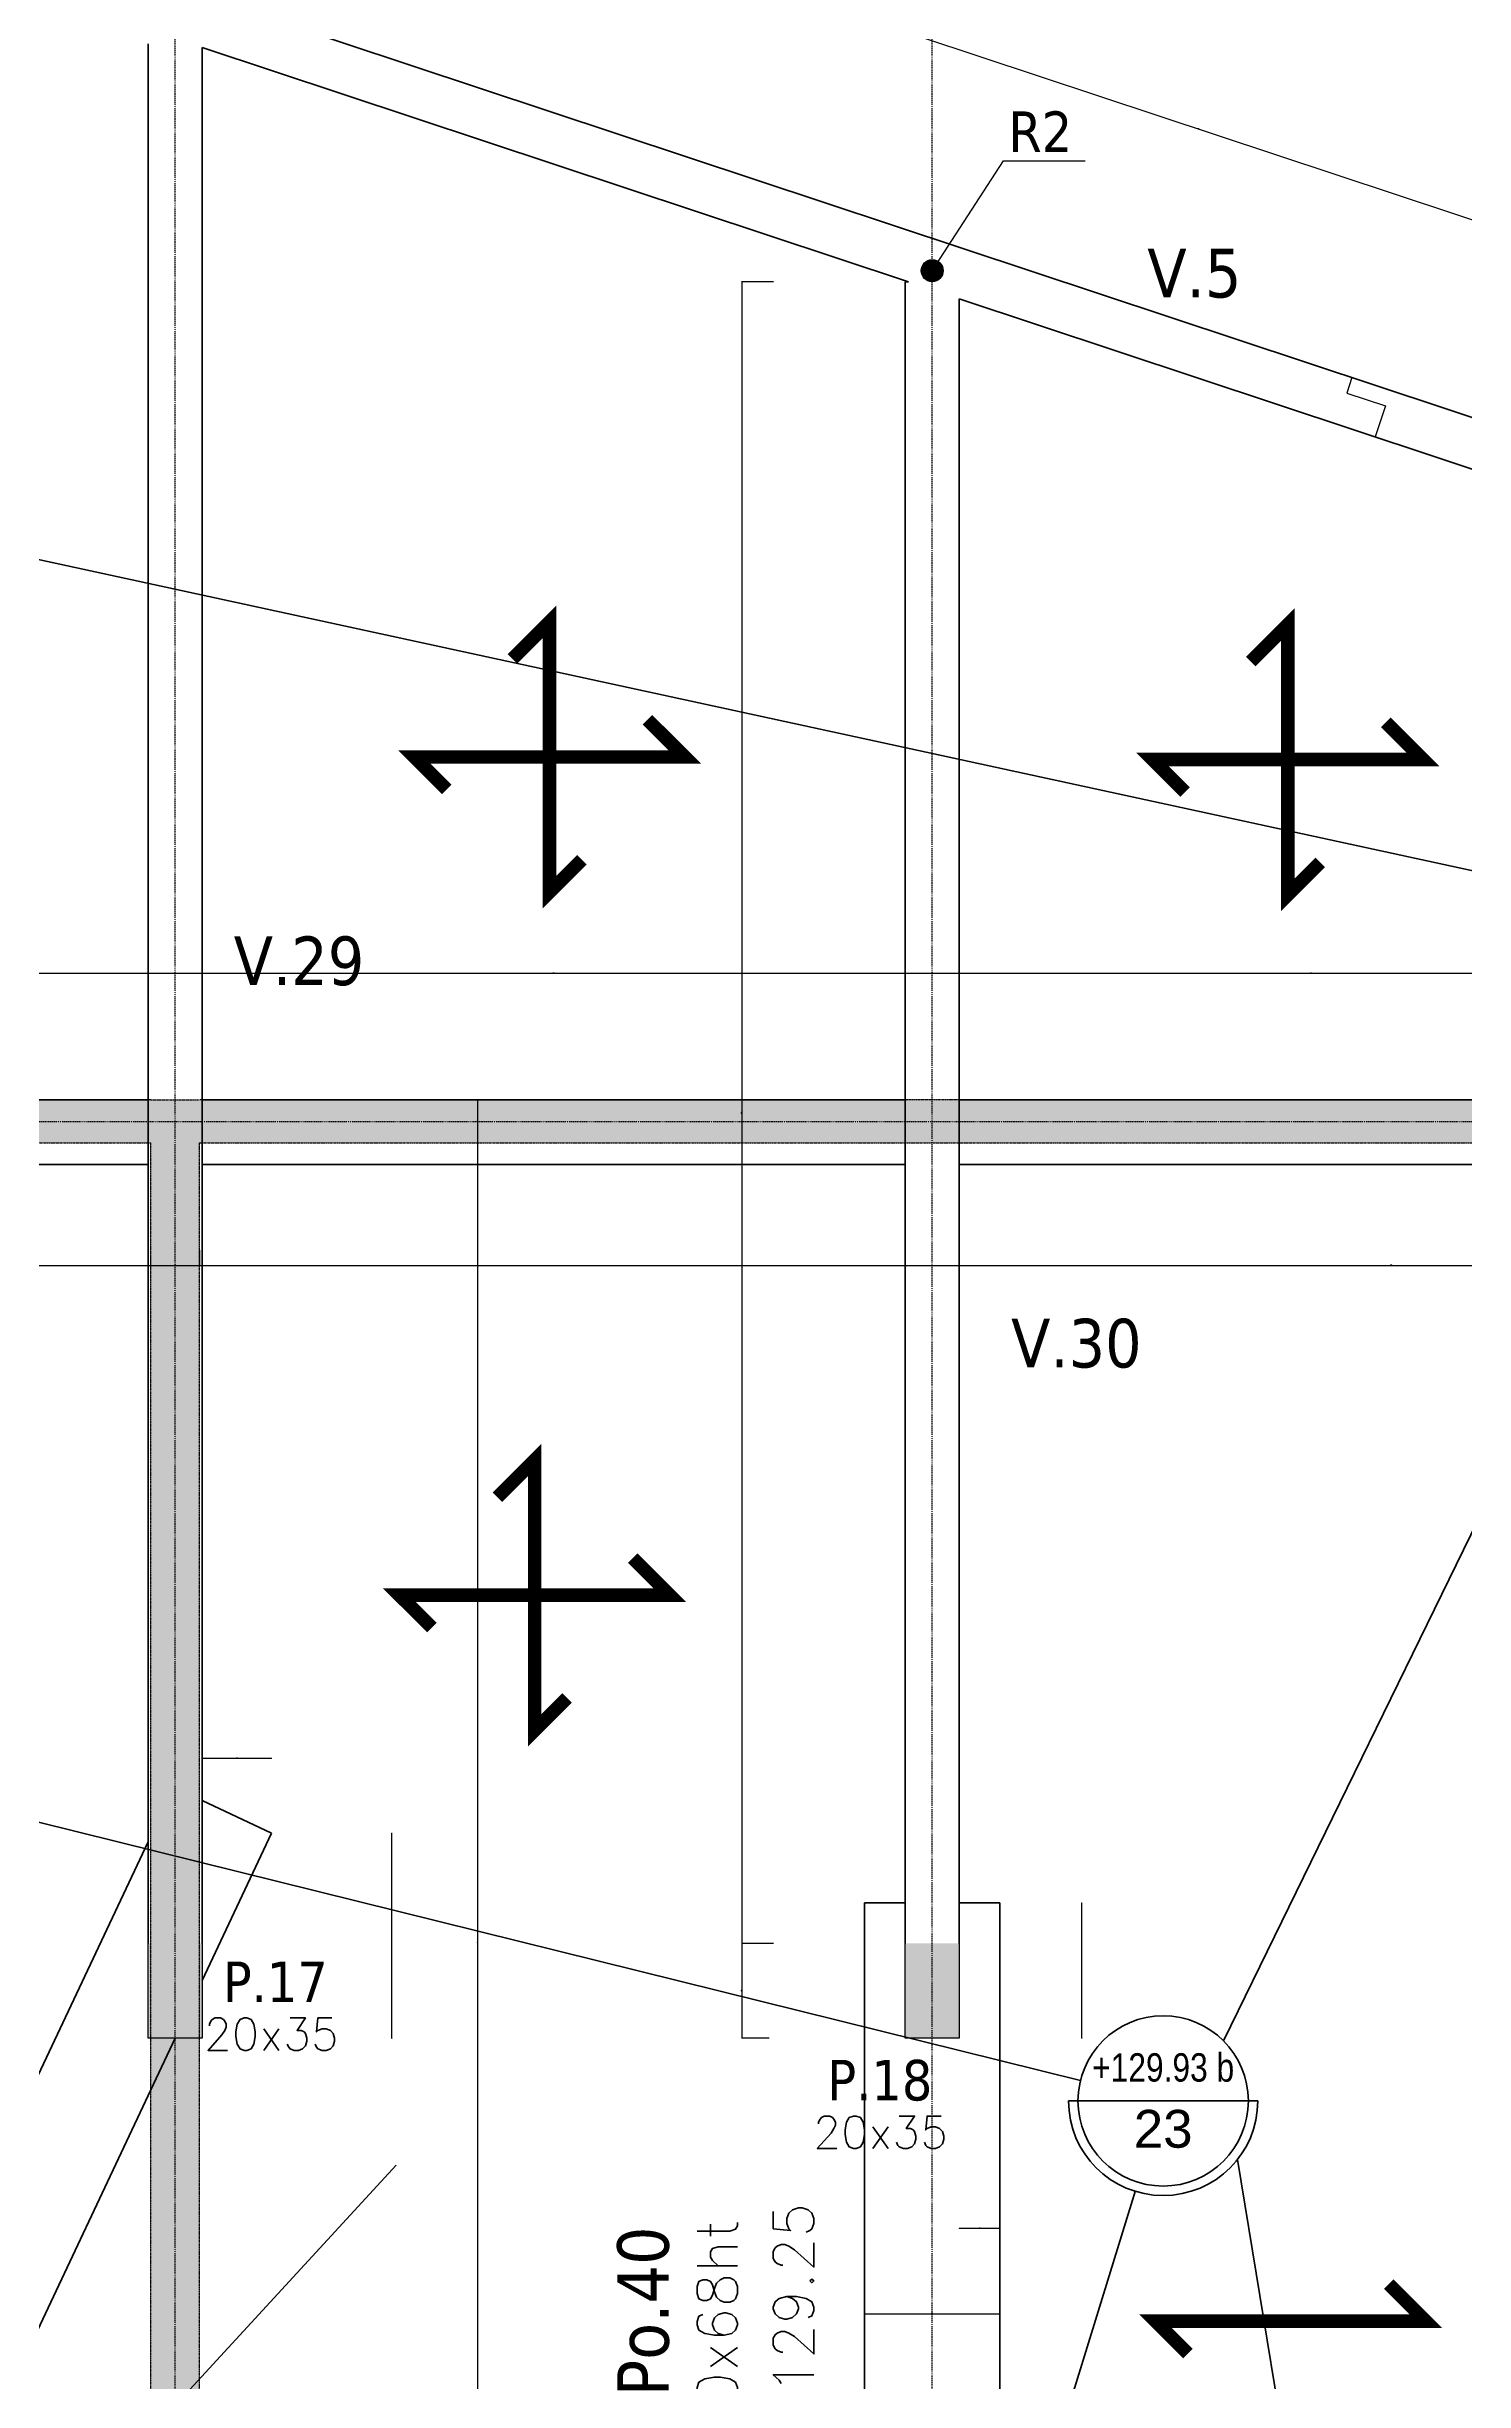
# Model space of a CAD drawing. Extents: x -12912 to 27386, y 1818 to 8189.
# Drawn here: x 5747 to 6271, y 6782 to 7645 of the extents above; entities that cross this region are included whole.
import ezdxf

# ---------------------------------------------------------------- set-up
doc = ezdxf.new("R2010")
doc.units = 0
doc.header["$MEASUREMENT"] = 0
for name, pattern in [('CACHE2', [4.7625, 3.175, -1.5875]), ('GrDotted', [0.4, 0.1, -0.1, 0.1, -0.1]), ('GrFeatureAxis', [0.85, 0.25, -0.2, 0.1, -0.2, 0.1]), ('STRICHPUNKT2_S11', [0.9, 0.7, -0.1, 0, -0.1])]:
    doc.linetypes.add(name, pattern=pattern)
doc.layers.get('0').update_dxf_attribs({"linetype": 'CONTINUOUS'})
doc.layers.get('DEFPOINTS').update_dxf_attribs({"linetype": 'CONTINUOUS'})
for name, color, linetype in [('préfa v', 2, 'CONTINUOUS'), ('STR_AXES_REPERE', 1, 'CONTINUOUS'), ('STR_COTATION', 1, 'CONTINUOUS'), ('STR_dob_liaisons_voiles', 23, 'CONTINUOUS'), ('STR_SURCH', 9, 'CACHE2'), ('STR_TXT', 102, 'CONTINUOUS'), ('STR_TXT_V', 102, 'CONTINUOUS')]:
    doc.layers.add(name, color=color, linetype=linetype)
for name, color, linetype, lineweight in [('STR_AXES', 4, 'STRICHPUNKT2_S11', 25), ('STR_DALLES', 103, 'CONTINUOUS', 35), ('STR_dob_dalles', 130, 'CONTINUOUS', 35), ('STR_POUTRES', 102, 'CONTINUOUS', 35), ('STR_VOILES', 6, 'CONTINUOUS', 70)]:
    doc.layers.add(name, color=color, linetype=linetype, lineweight=lineweight)
doc.styles.add('EPAIS', font='TAHOMA.TTF')
doc.styles.add('FIN', font='romans.shx')
doc.styles.add('GrDimensions', font='simplex.shx')
doc.dimstyles.new('GrDimensions', dxfattribs={"dimtxt": 0.09, "dimasz": 0.05, "dimexe": 0.07, "dimexo": 0, "dimgap": 0.05, "dimtad": 1, "dimzin": 0, "dimdsep": 46, "dimtxsty": 'GrDimensions', "dimblk": 'ARCHTICK', "dimblk1": 'ARCHTICK', "dimblk2": 'ARCHTICK', "dimcen": 0.09, "dimadec": 0, "dimazin": 0, "dimtfac": 1, "dimtdec": 4, "dimtmove": 0, "dimatfit": 3, "dimldrblk": 'OPEN30', "dimfxl": 0, "dimtolj": 1, "dimtzin": 0, "dimarcsym": 0})
doc.dimstyles.new('nOVO', dxfattribs={"dimscale": 1.3, "dimtxt": 0.09, "dimasz": 0.05, "dimexe": 0.07, "dimexo": 0, "dimgap": 0.05, "dimtad": 1, "dimzin": 0, "dimdsep": 46, "dimtxsty": 'GrDimensions', "dimblk": 'ARCHTICK', "dimcen": 0.09, "dimadec": 0, "dimazin": 0, "dimtfac": 1, "dimtmove": 0, "dimatfit": 3, "dimldrblk": 'OPEN30', "dimfxl": 0, "dimtolj": 1, "dimtzin": 0, "dimarcsym": 0})
doc.dimstyles.new('Novo_MALKO', dxfattribs={"dimscale": 1.3, "dimtxt": 0.09, "dimasz": 0.05, "dimexe": 0.07, "dimexo": 0, "dimgap": 0.05, "dimtad": 1, "dimdec": 0, "dimlfac": 100, "dimzin": 0, "dimdsep": 46, "dimtxsty": 'GrDimensions', "dimblk": 'ARCHTICK', "dimcen": 0.09, "dimadec": 0, "dimazin": 0, "dimtfac": 1, "dimtdec": 0, "dimtmove": 0, "dimatfit": 3, "dimldrblk": 'OPEN30', "dimfxl": 0, "dimtolj": 1, "dimtzin": 0, "dimarcsym": 0})
pattern_1 = [(0, (5243.0074, 5883.9378), (1.190625, 2.38125), [0, -2.38125])]

# ---------------------------------------------------------------- blocks, each defined once
blk = doc.blocks.new('_ArchTick')
at = {"color": 0, "linetype": 'ByBlock', "const_width": 0.15}
blk.add_lwpolyline([(-0.5, -0.5), (0.5, 0.5)], dxfattribs=at)
blk = doc.blocks.new('*D319')
at = {"layer": 'DEFPOINTS', "color": 0, "linetype": 'Continuous'}
for p in [(4682.01, 7198.49), (5784.96, 7197.93), (5784.96, 7194.64)]:
    blk.add_point(p, dxfattribs=at)
at = {"layer": 'STR_COTATION', "color": 0, "linetype": 'Continuous', "lineweight": -2}
for p, q in [((4682.01, 7198.49), (4682.01, 7194.55)), ((4682.01, 7194.64), (5784.96, 7194.64)), ((5784.96, 7197.93), (5784.96, 7194.55))]:
    blk.add_line(p, q, dxfattribs=at)
at = {"layer": 'STR_COTATION', "color": 0, "linetype": 'Continuous', "lineweight": -2, "xscale": 0.065, "yscale": 0.065, "zscale": 0.065, "rotation": 180}
blk.add_blockref('_ArchTick', (4682.01, 7194.64), dxfattribs=at)
at = {"layer": 'STR_COTATION', "color": 0, "linetype": 'Continuous', "lineweight": -2, "xscale": 0.065, "yscale": 0.065, "zscale": 0.065}
blk.add_blockref('_ArchTick', (5784.96, 7194.64), dxfattribs=at)
at = {"layer": 'STR_COTATION', "color": 0, "linetype": 'Continuous', "lineweight": -3, "insert": (5178.11, 7194.77), "char_height": 0.117, "attachment_point": 5, "style": 'GrDimensions'}
blk.add_mtext('\\A1;1102.95', dxfattribs=at)
blk = doc.blocks.new('_Open30')
at = {"color": 0, "linetype": 'ByBlock', "lineweight": -2}
for p, q in [((-1, 0), (0, 0)), ((0, 0), (-1, 0)), ((0, 0), (-1, 0))]:
    blk.add_line(p, q, dxfattribs=at)
blk = doc.blocks.new('*D320')
at = {"layer": 'DEFPOINTS', "color": 0, "linetype": 'Continuous'}
for p in [(5784.96, 7197.93), (5803.06, 7198.52), (5803.06, 7194.64)]:
    blk.add_point(p, dxfattribs=at)
at = {"layer": 'STR_COTATION', "color": 0, "linetype": 'Continuous', "lineweight": -2}
for p, q in [((5784.96, 7197.93), (5784.96, 7194.55)), ((5784.96, 7194.64), (5803.06, 7194.64)), ((5803.06, 7198.52), (5803.06, 7194.55))]:
    blk.add_line(p, q, dxfattribs=at)
at = {"layer": 'STR_COTATION', "color": 0, "linetype": 'Continuous', "lineweight": -2, "xscale": 0.065, "yscale": 0.065, "zscale": 0.065, "rotation": 180}
blk.add_blockref('_ArchTick', (5784.96, 7194.64), dxfattribs=at)
at = {"layer": 'STR_COTATION', "color": 0, "linetype": 'Continuous', "lineweight": -2, "xscale": 0.065, "yscale": 0.065, "zscale": 0.065}
blk.add_blockref('_ArchTick', (5803.06, 7194.64), dxfattribs=at)
at = {"layer": 'STR_COTATION', "color": 0, "linetype": 'Continuous', "lineweight": -3, "insert": (5794.01, 7194.77), "char_height": 0.117, "attachment_point": 5, "style": 'GrDimensions'}
blk.add_mtext('\\A1;1810', dxfattribs=at)
blk = doc.blocks.new('*D321')
at = {"layer": 'DEFPOINTS', "color": 0, "linetype": 'Continuous'}
for p in [(5803.06, 7200.22), (6684.36, 7198.72), (6684.36, 7194.64)]:
    blk.add_point(p, dxfattribs=at)
at = {"layer": 'STR_COTATION', "color": 0, "linetype": 'Continuous', "lineweight": -2}
for p, q in [((5803.06, 7200.22), (5803.06, 7194.55)), ((5803.06, 7194.64), (6684.36, 7194.64)), ((6684.36, 7198.72), (6684.36, 7194.55))]:
    blk.add_line(p, q, dxfattribs=at)
at = {"layer": 'STR_COTATION', "color": 0, "linetype": 'Continuous', "lineweight": -2, "xscale": 0.065, "yscale": 0.065, "zscale": 0.065, "rotation": 180}
blk.add_blockref('_ArchTick', (5803.06, 7194.64), dxfattribs=at)
at = {"layer": 'STR_COTATION', "color": 0, "linetype": 'Continuous', "lineweight": -2, "xscale": 0.065, "yscale": 0.065, "zscale": 0.065}
blk.add_blockref('_ArchTick', (6684.36, 7194.64), dxfattribs=at)
at = {"layer": 'STR_COTATION', "color": 0, "linetype": 'Continuous', "lineweight": -3, "insert": (6243.71, 7194.77), "char_height": 0.117, "attachment_point": 5, "style": 'GrDimensions'}
blk.add_mtext('\\A1;881.30', dxfattribs=at)
blk = doc.blocks.new('*D405')
at = {"layer": 'DEFPOINTS', "color": 0, "linetype": 'Continuous'}
for p in [(6015.32, 7558.42), (6003.57, 6943.81), (6015.32, 6943.81)]:
    blk.add_point(p, dxfattribs=at)
at = {"layer": 'STR_COTATION', "color": 0, "linetype": 'Continuous', "lineweight": -2}
for p, q in [((6015.32, 7558.42), (6003.48, 7558.42)), ((6003.57, 7558.42), (6003.57, 6943.81)), ((6015.32, 6943.81), (6003.48, 6943.81))]:
    blk.add_line(p, q, dxfattribs=at)
at = {"layer": 'STR_COTATION', "color": 0, "linetype": 'Continuous', "lineweight": -2, "xscale": 0.065, "yscale": 0.065, "zscale": 0.065}
for p, rotation in [((6003.57, 7558.42), 90), ((6003.57, 6943.81), 270)]:
    blk.add_blockref('_ArchTick', p, dxfattribs=dict(at, rotation=rotation))
at = {"layer": 'STR_COTATION', "color": 0, "linetype": 'Continuous', "lineweight": -3, "insert": (6003.45, 7251.11), "char_height": 0.117, "attachment_point": 5, "rotation": 90, "style": 'GrDimensions'}
blk.add_mtext('\\A1;614.61', dxfattribs=at)
blk = doc.blocks.new('*D406')
at = {"layer": 'DEFPOINTS', "color": 0, "linetype": 'Continuous'}
for p in [(6015.32, 6943.81), (6003.57, 6908.81), (6013.75, 6908.81)]:
    blk.add_point(p, dxfattribs=at)
at = {"layer": 'STR_COTATION', "color": 0, "linetype": 'Continuous', "lineweight": -2}
for p, q in [((6015.32, 6943.81), (6003.48, 6943.81)), ((6003.57, 6943.81), (6003.57, 6908.81)), ((6013.75, 6908.81), (6003.48, 6908.81))]:
    blk.add_line(p, q, dxfattribs=at)
at = {"layer": 'STR_COTATION', "color": 0, "linetype": 'Continuous', "lineweight": -2, "xscale": 0.065, "yscale": 0.065, "zscale": 0.065}
for p, rotation in [((6003.57, 6943.81), 90), ((6003.57, 6908.81), 270)]:
    blk.add_blockref('_ArchTick', p, dxfattribs=dict(at, rotation=rotation))
at = {"layer": 'STR_COTATION', "color": 0, "linetype": 'Continuous', "lineweight": -3, "insert": (6003.45, 6926.31), "char_height": 0.117, "attachment_point": 5, "rotation": 90, "style": 'GrDimensions'}
blk.add_mtext('\\A1;3500', dxfattribs=at)
blk = doc.blocks.new('*D486')
at = {"layer": 'DEFPOINTS', "color": 0, "linetype": 'Continuous'}
for p in [(5823.86, 7727.34), (6519.71, 7499.71), (6515.5, 7487.05)]:
    blk.add_point(p, dxfattribs=at)
at = {"layer": 'STR_COTATION', "color": 0, "linetype": 'Continuous', "lineweight": -2}
for p, q in [((5823.86, 7727.34), (5824.91, 7730.51)), ((5824.88, 7730.42), (6519.71, 7499.71)), ((6515.5, 7487.05), (6519.73, 7499.8))]:
    blk.add_line(p, q, dxfattribs=at)
at = {"layer": 'STR_COTATION', "color": 0, "linetype": 'Continuous', "lineweight": -2, "xscale": 0.065, "yscale": 0.065, "zscale": 0.065}
for p, rotation in [((5824.88, 7730.42), 161.6318240769557), ((6519.71, 7499.71), 341.6318240769557)]:
    blk.add_blockref('_ArchTick', p, dxfattribs=dict(at, rotation=rotation))
at = {"layer": 'STR_COTATION', "color": 0, "linetype": 'Continuous', "lineweight": -3, "insert": (6172.33, 7615.19), "char_height": 0.117, "attachment_point": 5, "rotation": 341.63182, "style": 'GrDimensions'}
blk.add_mtext('\\A1;732.12', dxfattribs=at)
blk = doc.blocks.new('*D796')
at = {"layer": 'DEFPOINTS', "color": 0, "ltscale": 4.5}
for p in [(5794.01, 6908.81), (5497.05, 6596.08), (5651.63, 6546.84), (5621.92, 6543.52), (5671.82, 6522.52)]:
    blk.add_point(p, dxfattribs=at)
at = {"layer": 'STR_COTATION', "color": 0, "lineweight": -2, "ltscale": 4.5}
blk.add_arc((5621.92, 6543.52), 29.89, 337.17396, 64.77553, dxfattribs=at)
at = {"layer": 'STR_COTATION', "color": 0, "lineweight": -2, "ltscale": 4.5, "xscale": 0.065, "yscale": 0.065, "zscale": 0.065}
for p, rotation in [((5634.66, 6570.56), 154.7755295343183), ((5649.47, 6531.92), 247.1739560748505)]:
    blk.add_blockref('_ArchTick', p, dxfattribs=dict(at, rotation=rotation))
at = {"layer": 'STR_COTATION', "color": 0, "ltscale": 4.5, "insert": (5649.95, 6554.26), "char_height": 0.117, "attachment_point": 5, "rotation": 290.97474, "style": 'GrDimensions'}
blk.add_mtext('\\A1;88°', dxfattribs=at)
blk = doc.blocks.new('*D798')
at = {"layer": 'DEFPOINTS', "color": 0, "ltscale": 4.5}
for p in [(5829.71, 6984.59), (5874.18, 6984.59), (5804.01, 6908.81)]:
    blk.add_point(p, dxfattribs=at)
at = {"layer": 'STR_COTATION', "color": 0, "lineweight": -2, "ltscale": 4.5}
for p, q in [((5874.09, 6984.59), (5874.27, 6984.59)), ((5874.18, 6908.81), (5874.18, 6984.59)), ((5874.09, 6908.81), (5874.27, 6908.81))]:
    blk.add_line(p, q, dxfattribs=at)
at = {"layer": 'STR_COTATION', "color": 0, "lineweight": -2, "ltscale": 4.5, "xscale": 0.065, "yscale": 0.065, "zscale": 0.065}
for p, rotation in [((5874.18, 6984.59), 90), ((5874.18, 6908.81), 270)]:
    blk.add_blockref('_ArchTick', p, dxfattribs=dict(at, rotation=rotation))
at = {"layer": 'STR_COTATION', "color": 0, "ltscale": 4.5, "insert": (5874.06, 6946.7), "char_height": 0.117, "attachment_point": 5, "rotation": 90, "style": 'GrDimensions'}
blk.add_mtext('\\A1;7578', dxfattribs=at)
blk = doc.blocks.new('*D799')
at = {"layer": 'DEFPOINTS', "color": 0, "ltscale": 4.5}
for p in [(5829.71, 7012.33), (5829.71, 6984.59), (5804.01, 6908.81)]:
    blk.add_point(p, dxfattribs=at)
at = {"layer": 'STR_COTATION', "color": 0, "lineweight": -2, "ltscale": 4.5}
for p, q in [((5804.01, 7012.24), (5804.01, 7012.42)), ((5804.01, 7012.33), (5829.71, 7012.33)), ((5829.71, 7012.24), (5829.71, 7012.42))]:
    blk.add_line(p, q, dxfattribs=at)
at = {"layer": 'STR_COTATION', "color": 0, "lineweight": -2, "ltscale": 4.5, "xscale": 0.065, "yscale": 0.065, "zscale": 0.065, "rotation": 180}
blk.add_blockref('_ArchTick', (5804.01, 7012.33), dxfattribs=at)
at = {"layer": 'STR_COTATION', "color": 0, "lineweight": -2, "ltscale": 4.5, "xscale": 0.065, "yscale": 0.065, "zscale": 0.065}
blk.add_blockref('_ArchTick', (5829.71, 7012.33), dxfattribs=at)
at = {"layer": 'STR_COTATION', "color": 0, "ltscale": 4.5, "insert": (5816.86, 7012.45), "char_height": 0.117, "attachment_point": 5, "style": 'GrDimensions'}
blk.add_mtext('\\A1;2570', dxfattribs=at)
blk = doc.blocks.new('*D800')
at = {"layer": 'DEFPOINTS', "color": 0, "ltscale": 4.5}
for p in [(6099.01, 6958.81), (6129.4, 6958.81), (6084.01, 6908.81)]:
    blk.add_point(p, dxfattribs=at)
at = {"layer": 'STR_COTATION', "color": 0, "lineweight": -2, "ltscale": 4.5}
for p, q in [((6129.31, 6958.81), (6129.49, 6958.81)), ((6129.4, 6908.81), (6129.4, 6958.81)), ((6129.31, 6908.81), (6129.49, 6908.81))]:
    blk.add_line(p, q, dxfattribs=at)
at = {"layer": 'STR_COTATION', "color": 0, "lineweight": -2, "ltscale": 4.5, "xscale": 0.065, "yscale": 0.065, "zscale": 0.065}
for p, rotation in [((6129.4, 6958.81), 90), ((6129.4, 6908.81), 270)]:
    blk.add_blockref('_ArchTick', p, dxfattribs=dict(at, rotation=rotation))
at = {"layer": 'STR_COTATION', "color": 0, "ltscale": 4.5, "insert": (6129.28, 6933.81), "char_height": 0.117, "attachment_point": 5, "rotation": 90, "style": 'GrDimensions'}
blk.add_mtext('\\A1;5000', dxfattribs=at)
blk = doc.blocks.new('*D801')
at = {"layer": 'DEFPOINTS', "color": 0, "ltscale": 4.5}
for p in [(6084.01, 6908.81), (6099.01, 6865.33), (6099.01, 6838.43)]:
    blk.add_point(p, dxfattribs=at)
at = {"layer": 'STR_COTATION', "color": 0, "lineweight": -2, "ltscale": 4.5}
for p, q in [((6084.01, 6838.52), (6084.01, 6838.34)), ((6084.01, 6838.43), (6099.01, 6838.43)), ((6099.01, 6838.52), (6099.01, 6838.34))]:
    blk.add_line(p, q, dxfattribs=at)
at = {"layer": 'STR_COTATION', "color": 0, "lineweight": -2, "ltscale": 4.5, "xscale": 0.065, "yscale": 0.065, "zscale": 0.065, "rotation": 180}
blk.add_blockref('_ArchTick', (6084.01, 6838.43), dxfattribs=at)
at = {"layer": 'STR_COTATION', "color": 0, "lineweight": -2, "ltscale": 4.5, "xscale": 0.065, "yscale": 0.065, "zscale": 0.065}
blk.add_blockref('_ArchTick', (6099.01, 6838.43), dxfattribs=at)
at = {"layer": 'STR_COTATION', "color": 0, "ltscale": 4.5, "insert": (6091.51, 6838.55), "char_height": 0.117, "attachment_point": 5, "style": 'GrDimensions'}
blk.add_mtext('\\A1;1500', dxfattribs=at)
blk = doc.blocks.new('*D802')
at = {"layer": 'DEFPOINTS', "color": 0, "ltscale": 4.5}
for p in [(6049.01, 6819.81), (6099.01, 6819.81), (6049.01, 6806.7)]:
    blk.add_point(p, dxfattribs=at)
at = {"layer": 'STR_COTATION', "color": 0, "lineweight": -2, "ltscale": 4.5}
for p, q in [((6049.01, 6806.79), (6049.01, 6806.61)), ((6099.01, 6806.7), (6049.01, 6806.7)), ((6099.01, 6806.79), (6099.01, 6806.61))]:
    blk.add_line(p, q, dxfattribs=at)
at = {"layer": 'STR_COTATION', "color": 0, "lineweight": -2, "ltscale": 4.5, "xscale": 0.065, "yscale": 0.065, "zscale": 0.065, "rotation": 180}
blk.add_blockref('_ArchTick', (6049.01, 6806.7), dxfattribs=at)
at = {"layer": 'STR_COTATION', "color": 0, "lineweight": -2, "ltscale": 4.5, "xscale": 0.065, "yscale": 0.065, "zscale": 0.065}
blk.add_blockref('_ArchTick', (6099.01, 6806.7), dxfattribs=at)
at = {"layer": 'STR_COTATION', "color": 0, "ltscale": 4.5, "insert": (6074.01, 6806.82), "char_height": 0.117, "attachment_point": 5, "style": 'GrDimensions'}
blk.add_mtext('\\A1;5000', dxfattribs=at)
blk = doc.blocks.new('*D852')
at = {"layer": 'DEFPOINTS', "color": 0, "ltscale": 4.5}
for p in [(5803.02, 7664.56), (6719.87, 7247.91), (7750.23, 7247.91)]:
    blk.add_point(p, dxfattribs=at)
at = {"layer": 'STR_COTATION', "color": 0, "lineweight": -2, "ltscale": 4.5}
for p, q in [((7750.14, 7664.56), (7750.32, 7664.56)), ((7750.23, 7664.56), (7750.23, 7247.91)), ((7750.14, 7247.91), (7750.32, 7247.91))]:
    blk.add_line(p, q, dxfattribs=at)
at = {"layer": 'STR_COTATION', "color": 0, "lineweight": -2, "ltscale": 4.5, "xscale": 0.065, "yscale": 0.065, "zscale": 0.065}
for p, rotation in [((7750.23, 7664.56), 90), ((7750.23, 7247.91), 270)]:
    blk.add_blockref('_ArchTick', p, dxfattribs=dict(at, rotation=rotation))
at = {"layer": 'STR_COTATION', "color": 0, "ltscale": 4.5, "insert": (7750.11, 7456.24), "char_height": 0.117, "attachment_point": 5, "rotation": 90, "style": 'GrDimensions'}
blk.add_mtext('\\A1;416.65', dxfattribs=at)
blk = doc.blocks.new('*D853')
at = {"layer": 'DEFPOINTS', "color": 0, "ltscale": 4.5}
for p in [(5758.15, 7664.56), (6452.97, 7433.85), (7705.36, 7433.85)]:
    blk.add_point(p, dxfattribs=at)
at = {"layer": 'STR_COTATION', "color": 0, "lineweight": -2, "ltscale": 4.5}
for p, q in [((7705.27, 7664.56), (7705.45, 7664.56)), ((7705.36, 7664.56), (7705.36, 7433.85)), ((7705.27, 7433.85), (7705.45, 7433.85))]:
    blk.add_line(p, q, dxfattribs=at)
at = {"layer": 'STR_COTATION', "color": 0, "lineweight": -2, "ltscale": 4.5, "xscale": 0.065, "yscale": 0.065, "zscale": 0.065}
for p, rotation in [((7705.36, 7664.56), 90), ((7705.36, 7433.85), 270)]:
    blk.add_blockref('_ArchTick', p, dxfattribs=dict(at, rotation=rotation))
at = {"layer": 'STR_COTATION', "color": 0, "ltscale": 4.5, "insert": (7705.24, 7549.21), "char_height": 0.117, "attachment_point": 5, "rotation": 90, "style": 'GrDimensions'}
blk.add_mtext('\\A1;230.71', dxfattribs=at)
blk = doc.blocks.new('*D855')
at = {"layer": 'DEFPOINTS', "color": 0, "ltscale": 4.5}
for p in [(5803.02, 7664.56), (7797.32, 7664.56), (7422.53, 5883.81)]:
    blk.add_point(p, dxfattribs=at)
at = {"layer": 'STR_COTATION', "color": 0, "lineweight": -2, "ltscale": 4.5}
for p, q in [((7797.22, 7664.56), (7797.41, 7664.56)), ((7797.32, 5883.81), (7797.32, 7664.56)), ((7797.22, 5883.81), (7797.41, 5883.81))]:
    blk.add_line(p, q, dxfattribs=at)
at = {"layer": 'STR_COTATION', "color": 0, "lineweight": -2, "ltscale": 4.5, "xscale": 0.065, "yscale": 0.065, "zscale": 0.065}
for p, rotation in [((7797.32, 7664.56), 90), ((7797.32, 5883.81), 270)]:
    blk.add_blockref('_ArchTick', p, dxfattribs=dict(at, rotation=rotation))
at = {"layer": 'STR_COTATION', "color": 0, "ltscale": 4.5, "insert": (7797.19, 6774.18), "char_height": 0.117, "attachment_point": 5, "rotation": 90, "style": 'GrDimensions'}
blk.add_mtext('\\A1;1780.75', dxfattribs=at)
blk = doc.blocks.new('*D919')
at = {"layer": 'DEFPOINTS', "color": 0, "ltscale": 4.5}
for p in [(5519.01, 7302.68), (5784.01, 7302.68), (5784.01, 7302.68)]:
    blk.add_point(p, dxfattribs=at)
at = {"layer": 'STR_COTATION', "color": 0, "lineweight": -2, "ltscale": 4.5}
for p, q in [((5519.01, 7302.68), (5519.01, 7302.77)), ((5519.01, 7302.68), (5784.01, 7302.68)), ((5784.01, 7302.68), (5784.01, 7302.59))]:
    blk.add_line(p, q, dxfattribs=at)
at = {"layer": 'STR_COTATION', "color": 0, "lineweight": -2, "ltscale": 4.5, "xscale": 0.065, "yscale": 0.065, "zscale": 0.065, "rotation": 180}
blk.add_blockref('_ArchTick', (5519.01, 7302.68), dxfattribs=at)
at = {"layer": 'STR_COTATION', "color": 0, "lineweight": -2, "ltscale": 4.5, "xscale": 0.065, "yscale": 0.065, "zscale": 0.065}
blk.add_blockref('_ArchTick', (5784.01, 7302.68), dxfattribs=at)
at = {"layer": 'STR_COTATION', "color": 0, "ltscale": 4.5, "insert": (5651.51, 7302.81), "char_height": 0.117, "attachment_point": 5, "style": 'GrDimensions'}
blk.add_mtext('\\A1;265.00', dxfattribs=at)
blk = doc.blocks.new('*D920')
at = {"layer": 'DEFPOINTS', "color": 0, "ltscale": 4.5}
for p in [(5784.01, 7302.68), (5804.01, 7302.68), (5804.01, 7302.68)]:
    blk.add_point(p, dxfattribs=at)
at = {"layer": 'STR_COTATION', "color": 0, "lineweight": -2, "ltscale": 4.5}
for p, q in [((5784.01, 7302.68), (5784.01, 7302.59)), ((5784.01, 7302.68), (5804.01, 7302.68)), ((5804.01, 7302.68), (5804.01, 7302.59))]:
    blk.add_line(p, q, dxfattribs=at)
at = {"layer": 'STR_COTATION', "color": 0, "lineweight": -2, "ltscale": 4.5, "xscale": 0.065, "yscale": 0.065, "zscale": 0.065, "rotation": 180}
blk.add_blockref('_ArchTick', (5784.01, 7302.68), dxfattribs=at)
at = {"layer": 'STR_COTATION', "color": 0, "lineweight": -2, "ltscale": 4.5, "xscale": 0.065, "yscale": 0.065, "zscale": 0.065}
blk.add_blockref('_ArchTick', (5804.01, 7302.68), dxfattribs=at)
at = {"layer": 'STR_COTATION', "color": 0, "ltscale": 4.5, "insert": (5794.01, 7302.81), "char_height": 0.117, "attachment_point": 5, "style": 'GrDimensions'}
blk.add_mtext('\\A1;2000', dxfattribs=at)
blk = doc.blocks.new('*D921')
at = {"layer": 'DEFPOINTS', "color": 0, "ltscale": 4.5}
for p in [(5804.01, 7302.68), (6064.01, 7302.68), (6064.01, 7302.68)]:
    blk.add_point(p, dxfattribs=at)
at = {"layer": 'STR_COTATION', "color": 0, "lineweight": -2, "ltscale": 4.5}
for p, q in [((5804.01, 7302.68), (5804.01, 7302.59)), ((5804.01, 7302.68), (6064.01, 7302.68)), ((6064.01, 7302.68), (6064.01, 7302.77))]:
    blk.add_line(p, q, dxfattribs=at)
at = {"layer": 'STR_COTATION', "color": 0, "lineweight": -2, "ltscale": 4.5, "xscale": 0.065, "yscale": 0.065, "zscale": 0.065, "rotation": 180}
blk.add_blockref('_ArchTick', (5804.01, 7302.68), dxfattribs=at)
at = {"layer": 'STR_COTATION', "color": 0, "lineweight": -2, "ltscale": 4.5, "xscale": 0.065, "yscale": 0.065, "zscale": 0.065}
blk.add_blockref('_ArchTick', (6064.01, 7302.68), dxfattribs=at)
at = {"layer": 'STR_COTATION', "color": 0, "ltscale": 4.5, "insert": (5934.01, 7302.81), "char_height": 0.117, "attachment_point": 5, "style": 'GrDimensions'}
blk.add_mtext('\\A1;260.00', dxfattribs=at)
blk = doc.blocks.new('*D922')
at = {"layer": 'DEFPOINTS', "color": 0, "ltscale": 4.5}
for p in [(6064.01, 7302.68), (6084.01, 7302.68), (6084.01, 7302.68)]:
    blk.add_point(p, dxfattribs=at)
at = {"layer": 'STR_COTATION', "color": 0, "lineweight": -2, "ltscale": 4.5}
for p, q in [((6064.01, 7302.68), (6064.01, 7302.77)), ((6064.01, 7302.68), (6084.01, 7302.68)), ((6084.01, 7302.68), (6084.01, 7302.77))]:
    blk.add_line(p, q, dxfattribs=at)
at = {"layer": 'STR_COTATION', "color": 0, "lineweight": -2, "ltscale": 4.5, "xscale": 0.065, "yscale": 0.065, "zscale": 0.065, "rotation": 180}
blk.add_blockref('_ArchTick', (6064.01, 7302.68), dxfattribs=at)
at = {"layer": 'STR_COTATION', "color": 0, "lineweight": -2, "ltscale": 4.5, "xscale": 0.065, "yscale": 0.065, "zscale": 0.065}
blk.add_blockref('_ArchTick', (6084.01, 7302.68), dxfattribs=at)
at = {"layer": 'STR_COTATION', "color": 0, "ltscale": 4.5, "insert": (6074.01, 7302.81), "char_height": 0.117, "attachment_point": 5, "style": 'GrDimensions'}
blk.add_mtext('\\A1;2000', dxfattribs=at)
blk = doc.blocks.new('*D923')
at = {"layer": 'DEFPOINTS', "color": 0, "ltscale": 4.5}
for p in [(6084.01, 7302.68), (6344.01, 7302.68), (6344.01, 7302.68)]:
    blk.add_point(p, dxfattribs=at)
at = {"layer": 'STR_COTATION', "color": 0, "lineweight": -2, "ltscale": 4.5}
for p, q in [((6084.01, 7302.68), (6084.01, 7302.77)), ((6084.01, 7302.68), (6344.01, 7302.68)), ((6344.01, 7302.68), (6344.01, 7302.77))]:
    blk.add_line(p, q, dxfattribs=at)
at = {"layer": 'STR_COTATION', "color": 0, "lineweight": -2, "ltscale": 4.5, "xscale": 0.065, "yscale": 0.065, "zscale": 0.065, "rotation": 180}
blk.add_blockref('_ArchTick', (6084.01, 7302.68), dxfattribs=at)
at = {"layer": 'STR_COTATION', "color": 0, "lineweight": -2, "ltscale": 4.5, "xscale": 0.065, "yscale": 0.065, "zscale": 0.065}
blk.add_blockref('_ArchTick', (6344.01, 7302.68), dxfattribs=at)
at = {"layer": 'STR_COTATION', "color": 0, "ltscale": 4.5, "insert": (6214.01, 7302.81), "char_height": 0.117, "attachment_point": 5, "style": 'GrDimensions'}
blk.add_mtext('\\A1;260.00', dxfattribs=at)
blk = doc.blocks.new('*D942')
at = {"layer": 'DEFPOINTS', "color": 0, "ltscale": 4.5}
for p in [(5900.01, 7255.91), (5900.01, 7239.91), (5905.85, 7239.91)]:
    blk.add_point(p, dxfattribs=at)
at = {"layer": 'STR_COTATION', "color": 0, "lineweight": -2, "ltscale": 4.5}
for p, q in [((5905.76, 7255.91), (5905.94, 7255.91)), ((5905.85, 7255.91), (5905.85, 7239.91)), ((5905.76, 7239.91), (5905.94, 7239.91))]:
    blk.add_line(p, q, dxfattribs=at)
at = {"layer": 'STR_COTATION', "color": 0, "lineweight": -2, "ltscale": 4.5, "xscale": 0.065, "yscale": 0.065, "zscale": 0.065}
for p, rotation in [((5905.85, 7255.91), 90), ((5905.85, 7239.91), 270)]:
    blk.add_blockref('_ArchTick', p, dxfattribs=dict(at, rotation=rotation))
at = {"layer": 'STR_COTATION', "color": 0, "ltscale": 4.5, "insert": (5905.72, 7247.91), "char_height": 0.117, "attachment_point": 5, "rotation": 90, "style": 'GrDimensions'}
blk.add_mtext('\\A1;1600', dxfattribs=at)
blk = doc.blocks.new('*D943')
at = {"layer": 'DEFPOINTS', "color": 0, "ltscale": 4.5}
for p in [(5900.01, 7239.91), (5803.06, 6648.64), (5905.85, 6648.64)]:
    blk.add_point(p, dxfattribs=at)
at = {"layer": 'STR_COTATION', "color": 0, "lineweight": -2, "ltscale": 4.5}
for p, q in [((5905.76, 7239.91), (5905.94, 7239.91)), ((5905.85, 7239.91), (5905.85, 6648.64)), ((5905.76, 6648.64), (5905.94, 6648.64))]:
    blk.add_line(p, q, dxfattribs=at)
at = {"layer": 'STR_COTATION', "color": 0, "lineweight": -2, "ltscale": 4.5, "xscale": 0.065, "yscale": 0.065, "zscale": 0.065}
for p, rotation in [((5905.85, 7239.91), 90), ((5905.85, 6648.64), 270)]:
    blk.add_blockref('_ArchTick', p, dxfattribs=dict(at, rotation=rotation))
at = {"layer": 'STR_COTATION', "color": 0, "ltscale": 4.5, "insert": (5905.72, 6944.28), "char_height": 0.117, "attachment_point": 5, "rotation": 90, "style": 'GrDimensions'}
blk.add_mtext('\\A1;591.28', dxfattribs=at)

msp = doc.modelspace()

# ---------------------------------------------------------------- hatches: boundary and pattern name
at = {"layer": 'STR_AXES_REPERE', "linetype": 'Continuous'}
for points in [[(5784.009, 6908.81), (5784.009, 6943.81), (5804.009, 6943.81), (5804.009, 6908.81)], [(6064.009, 6908.81), (6064.009, 6943.81), (6084.009, 6943.81), (6084.009, 6908.81)]]:
    msp.add_hatch(color=256, dxfattribs=at).paths.add_polyline_path(points)
at = {"layer": 'STR_dob_liaisons_voiles', "ltscale": 4.5}
h = msp.add_hatch(color=256, dxfattribs=at)
h.paths.add_polyline_path([(6075.495, 7566.38, 0.0938149), (6074.007, 7566.661), (6074.007, 7562.592)])
h.paths.add_polyline_path([(6074.007, 7562.592), (6074.007, 7558.522, 0.4142136), (6078.077, 7562.592, 0.3084139), (6075.495, 7566.38)])
h.paths.add_polyline_path([(6074.007, 7566.661, 0.4142136), (6069.938, 7562.592, 0.4142136), (6074.007, 7558.522)])
at = {"layer": 'STR_SURCH', "linetype": 'Continuous'}
h = msp.add_hatch(dxfattribs=at)
h.set_pattern_fill('DOTS', color=256, scale=1.5, style=0)
h.set_pattern_definition(pattern_1)
h.paths.add_polyline_path([(5243.007, 7239.914), (5784.959, 7239.914), (5803.056, 7255.914), (5243.007, 7255.914)])
h = msp.add_hatch(dxfattribs=at)
h.set_pattern_fill('DOTS', color=256, scale=1.5, style=0)
h.set_pattern_definition(pattern_1)
h.paths.add_polyline_path([(5803.056, 7255.914), (5784.959, 7239.914), (5784.959, 6630.588), (5803.056, 6630.588)])
h = msp.add_hatch(dxfattribs=at)
h.set_pattern_fill('DOTS', color=256, scale=1.5, style=0)
h.set_pattern_definition(pattern_1)
h.paths.add_polyline_path([(6334.913, 7255.914), (5785.007, 7255.914), (5785.007, 7239.914), (6334.913, 7239.914)])

# ---------------------------------------------------------------- linework, layer by layer
at = {"color": 1, "linetype": 'ByBlock', "const_width": 5}
for points in [[(5932.486, 7382.718), (5932.486, 7432.718), (5918.733, 7418.964)], [(6205.53, 7381.751), (6205.53, 7431.751), (6191.777, 7417.998)], [(5932.486, 7382.718), (5982.486, 7382.718), (5968.733, 7396.471)], [(6205.53, 7381.751), (6255.53, 7381.751), (6241.777, 7395.505)], [(5894.477, 7370.727), (5882.486, 7382.718), (5932.486, 7382.718)], [(5944.477, 7344.709), (5932.486, 7332.718), (5932.486, 7382.718)], [(6167.521, 7369.76), (6155.53, 7381.751), (6205.53, 7381.751)], [(6217.521, 7343.742), (6205.53, 7331.751), (6205.53, 7381.751)], [(5926.984, 7072.614), (5926.984, 7122.614), (5913.231, 7108.861)], [(5926.984, 7072.614), (5976.984, 7072.614), (5963.231, 7086.368)], [(5888.975, 7060.624), (5876.984, 7072.614), (5926.984, 7072.614)], [(5938.975, 7034.605), (5926.984, 7022.614), (5926.984, 7072.614)], [(6206.598, 6804.055), (6256.598, 6804.055), (6242.845, 6817.809)], [(6168.589, 6792.064), (6156.598, 6804.055), (6206.598, 6804.055)]]:
    msp.add_lwpolyline(points, dxfattribs=at)
at = {"layer": 'préfa v'}
msp.add_lwpolyline([(6474.102, 7422.665), (6477.914, 7434.146), (6492.15, 7429.419), (6494.04, 7435.114), (6229.255, 7523.033), (6227.364, 7517.338), (6241.6, 7512.612), (6237.788, 7501.131)], close=True, dxfattribs=at)
at = {"layer": 'STR_AXES', "linetype": 'GrFeatureAxis'}
for p, q in [((5794.007, 5622.963), (5794.007, 8022.963)), ((6074.007, 5622.963), (6074.007, 8022.963)), ((-1309.741, 7247.914), (7906.576, 7247.914))]:
    msp.add_line(p, q, dxfattribs=at)
at = {"layer": 'STR_AXES_REPERE', "linetype": 'Continuous'}
for p, q in [((5784.009, 6908.81), (5784.009, 6943.81)), ((5804.009, 6943.81), (5804.009, 6908.81)), ((6064.009, 6908.81), (6064.009, 6943.81)), ((6084.009, 6943.81), (6084.009, 6908.81)), ((5804.009, 6908.81), (5784.009, 6908.81)), ((6084.009, 6908.81), (6064.009, 6908.81))]:
    msp.add_line(p, q, dxfattribs=at)
at = {"layer": 'STR_COTATION', "ltscale": 4.5}
msp.add_line((4270.628, 5117.087), (5875.776, 6861.782), dxfattribs=at)
at = {"layer": 'STR_DALLES', "linetype": 'Continuous'}
for p, q in [((5784.007, 7255.914), (5519.007, 7255.914)), ((6064.006, 7255.914), (5804.009, 7255.914)), ((6344.006, 7255.914), (6084.009, 7255.914))]:
    msp.add_line(p, q, dxfattribs=at)
at = {"layer": 'STR_dob_dalles', "linetype": 'Continuous', "lineweight": 35}
for p, q in [((5675.134, 7470.602), (6664.068, 7255.938)), ((6128.851, 6893.12), (4666.007, 7255.938)), ((6181.699, 6907.811), (6344.006, 7239.914)), ((6124.425, 6885.539), (6194.425, 6885.535)), ((6344.006, 5903.916), (6186.952, 6863.921)), ((6149.1, 6852.095), (5856.366, 5903.925))]:
    msp.add_line(p, q, dxfattribs=at)
for major_axis, start_param, end_param in [((-22.274, 22.274), 3.9269908, 10.2101761), ((-24.749, 24.749), 0.7853388, 3.9269314)]:
    msp.add_ellipse((6159.425, 6885.537), major_axis=major_axis, ratio=1, start_param=start_param, end_param=end_param, dxfattribs=at)
at = {"layer": 'STR_dob_liaisons_voiles', "ltscale": 4.5}
for p, q in [((6074.007, 7562.592), (6100.323, 7603.25)), ((6100.323, 7603.25), (6130.591, 7603.25))]:
    msp.add_line(p, q, dxfattribs=at)
msp.add_circle((6074.007, 7562.592), 4.07, dxfattribs=at)
at = {"layer": 'STR_POUTRES', "linetype": 'Continuous'}
for p, q in [((5784.007, 7231.914), (5519.007, 7231.914)), ((6064.006, 7231.914), (5804.009, 7231.914)), ((6344.006, 7231.914), (6084.009, 7231.914)), ((5804.01, 6996.695), (5829.706, 6984.59)), ((5585.023, 6559.049), (5784.007, 6981.443)), ((5829.706, 6984.59), (5804.009, 6930.041)), ((6049.007, 6958.81), (6064.006, 6958.81)), ((6049.007, 6408.81), (6049.007, 6958.81)), ((6084.009, 6958.81), (6099.007, 6958.81)), ((6099.007, 6958.81), (6099.007, 6408.81)), ((5794.007, 6908.81), (5621.923, 6543.518))]:
    msp.add_line(p, q, dxfattribs=at)
at = {"layer": 'STR_SURCH', "linetype": 'GrDotted', "ltscale": 0.025014}
msp.add_line((5785.007, 7255.914), (5784.007, 7255.914), dxfattribs=at)
at = {"layer": 'STR_SURCH', "linetype": 'GrDotted', "ltscale": 0.25}
msp.add_line((5785.007, 7255.914), (5803.056, 7255.914), dxfattribs=at)
at = {"layer": 'STR_SURCH', "linetype": 'GrDotted', "ltscale": 0.02383}
msp.add_line((5804.009, 7255.914), (5803.056, 7255.914), dxfattribs=at)
at = {"layer": 'STR_SURCH', "linetype": 'GrDotted', "ltscale": 0.5}
msp.add_line((6084.009, 7255.914), (6064.006, 7255.914), dxfattribs=at)
at = {"layer": 'STR_SURCH', "linetype": 'GrDotted'}
for p, q in [((5243.007, 7239.914), (5784.959, 7239.914)), ((5784.959, 7239.914), (5784.959, 6943.81)), ((5803.056, 7239.914), (6334.913, 7239.914)), ((5803.056, 6943.81), (5803.056, 7239.914)), ((5784.959, 6943.81), (5784.959, 6648.637)), ((5803.056, 6648.637), (5803.056, 6943.81))]:
    msp.add_line(p, q, dxfattribs=at)
at = {"layer": 'STR_VOILES', "linetype": 'Continuous'}
for p, q in [((5803.015, 7664.561), (6497.837, 7433.853)), ((5784.007, 7255.914), (5784.006, 7646.463)), ((6065.26, 7558.416), (5804.009, 7645.162)), ((5804.009, 7645.162), (5804.009, 7255.914)), ((6064.006, 7558.416), (6065.26, 7558.416)), ((6064.006, 7255.914), (6064.006, 7558.416)), ((6344.006, 7465.862), (6084.009, 7552.191)), ((6084.009, 7552.191), (6084.009, 7255.914)), ((5784.007, 6943.81), (5784.007, 7255.914)), ((5804.009, 7255.914), (5804.01, 6943.81)), ((6064.006, 6943.81), (6064.006, 7255.914)), ((6084.009, 7255.914), (6084.009, 6943.81))]:
    msp.add_line(p, q, dxfattribs=at)

# ---------------------------------------------------------------- texts
at = {"layer": 'STR_dob_dalles', "linetype": 'Continuous', "lineweight": 35, "attachment_point": 8, "rotation": 359.996598}
for s, insert, char_height in [('{\\fSwis721 Lt BT|b0|i0|c0|p34;\\W0.8;+129.93 b}', (6159.425, 6892.537), 10.5), ('{\\fSwis721 Lt BT|b0|i0|c0|p34;23}', (6159.424, 6868.037), 14)]:
    msp.add_mtext(s, dxfattribs=dict(at, insert=insert, char_height=char_height))
at = {"layer": 'STR_dob_liaisons_voiles', "ltscale": 4.5, "style": 'EPAIS'}
msp.add_text('R2', height=15, dxfattribs=at).set_placement((6102.212, 7606.525))
at = {"layer": 'STR_TXT', "linetype": 'Continuous', "lineweight": -3, "attachment_point": 1}
for s, insert, char_height, style in [(' P.17', (5806.038, 6937.079), 15, 'EPAIS'), ('20x35', (5804.653, 6916.228), 12, 'FIN'), (' P.18', (6029.624, 6900.724), 15, 'EPAIS'), ('20x35', (6029.955, 6879.96), 12, 'FIN')]:
    msp.add_mtext(s, dxfattribs=dict(at, insert=insert, char_height=char_height, style=style))
at = {"layer": 'STR_TXT', "linetype": 'Continuous', "attachment_point": 1, "rotation": 90}
for s, insert, char_height, style in [('50x68ht', (5987.031, 6759.628), 15, 'FIN'), ('Ai:129.25', (6015.232, 6754.017), 15, 'FIN'), ('Po.40', (5957.54, 6776.238), 19, 'EPAIS')]:
    msp.add_mtext(s, dxfattribs=dict(at, insert=insert, char_height=char_height, style=style))
at = {"layer": 'STR_TXT_V', "ltscale": 4.5, "style": 'EPAIS'}
for s, p in [('V.5', (6153.58, 7552.69)), ('V.29', (5815.694, 7298.314)), ('V.30', (6103.178, 7156.874))]:
    msp.add_text(s, height=18, dxfattribs=at).set_placement(p)

# ---------------------------------------------------------------- dimensions: what is measured, and where the dimension line sits
at = {"layer": 'STR_COTATION', "linetype": 'Continuous', "lineweight": -3}
for base, p1, p2, angle, override, picture, middle in [((6519.705, 7499.715), (5823.86, 7727.338), (6515.501, 7487.054), 341.631824, {"dimscale": 1.3, "dimtmove": 1}, '*D486', (6172.333, 7615.186)), ((6003.571, 6943.81), (6015.324, 7558.416), (6015.324, 6943.81), 90, {"dimscale": 1.3}, '*D405', (6003.448, 7251.113)), ((6003.571, 6908.81), (6015.324, 6943.81), (6013.747, 6908.81), 90, {"dimscale": 1.3, "dimdec": 0, "dimlfac": 100, "dimzin": 0, "dimtmove": 1}, '*D406', (6003.448, 6926.31))]:
    dim = msp.add_linear_dim(base=base, p1=p1, p2=p2, angle=angle, dimstyle='GrDimensions', override=override, dxfattribs=at)
    dim.commit()
    dim.dimension.update_dxf_attribs({"geometry": picture, "text_midpoint": middle})
at = {"layer": 'STR_COTATION', "ltscale": 4.5}
for base, p1, p2, dimstyle, picture, middle in [((7705.359, 7433.853), (5758.146, 7664.561), (6452.967, 7433.853), 'nOVO', '*D853', (7705.236, 7549.207)), ((7750.229, 7247.914), (5803.015, 7664.561), (6719.875, 7247.914), 'nOVO', '*D852', (7750.105, 7456.237)), ((7797.316, 7664.561), (7422.532, 5883.809), (5803.015, 7664.561), 'nOVO', '*D855', (7797.192, 6774.185)), ((5905.848, 6648.637), (5900.009, 7239.914), (5803.056, 6648.637), 'nOVO', '*D943', (5905.725, 6944.275)), ((5874.181, 6984.59), (5804.009, 6908.81), (5829.706, 6984.59), 'Novo_MALKO', '*D798', (5874.058, 6946.7)), ((6129.401, 6958.81), (6084.009, 6908.81), (6099.007, 6958.81), 'Novo_MALKO', '*D800', (6129.277, 6933.81))]:
    dim = msp.add_linear_dim(base=base, p1=p1, p2=p2, angle=90, dimstyle=dimstyle, dxfattribs=at)
    dim.commit()
    dim.dimension.update_dxf_attribs({"geometry": picture, "text_midpoint": middle})
for base, p1, p2, dimstyle, picture, middle in [((5784.007, 7302.682), (5519.007, 7302.682), (5784.007, 7302.682), 'nOVO', '*D919', (5651.507, 7302.805)), ((6064.006, 7302.682), (5804.009, 7302.682), (6064.006, 7302.682), 'nOVO', '*D921', (5934.008, 7302.805)), ((6344.006, 7302.682), (6084.009, 7302.682), (6344.006, 7302.682), 'nOVO', '*D923', (6214.007, 7302.805)), ((5829.706, 7012.329), (5804.009, 6908.81), (5829.706, 6984.59), 'Novo_MALKO', '*D799', (5816.857, 7012.453)), ((6099.007, 6838.43), (6084.009, 6908.81), (6099.007, 6865.33), 'Novo_MALKO', '*D801', (6091.508, 6838.553)), ((6049.007, 6806.701), (6099.007, 6819.806), (6049.007, 6819.806), 'Novo_MALKO', '*D802', (6074.007, 6806.824))]:
    dim = msp.add_linear_dim(base=base, p1=p1, p2=p2, dimstyle=dimstyle, dxfattribs=at)
    dim.commit()
    dim.dimension.update_dxf_attribs({"geometry": picture, "text_midpoint": middle})
for base, p1, p2, picture, middle in [((5804.009, 7302.682), (5784.007, 7302.682), (5804.009, 7302.682), '*D920', (5794.008, 7302.805)), ((6084.009, 7302.682), (6064.006, 7302.682), (6084.009, 7302.682), '*D922', (6074.007, 7302.805))]:
    dim = msp.add_linear_dim(base=base, p1=p1, p2=p2, dimstyle='Novo_MALKO', override={"dimtmove": 1}, dxfattribs=at)
    dim.commit()
    dim.dimension.update_dxf_attribs({"geometry": picture, "text_midpoint": middle})
dim = msp.add_linear_dim(base=(5905.848, 7239.914), p1=(5900.009, 7255.914), p2=(5900.009, 7239.914), angle=90, dimstyle='Novo_MALKO', override={"dimtmove": 1}, dxfattribs=at)
dim.commit()
dim.dimension.update_dxf_attribs({"geometry": '*D942', "text_midpoint": (5905.725, 7247.914)})
at = {"layer": 'STR_COTATION', "linetype": 'Continuous', "lineweight": -3}
dim = msp.add_linear_dim(base=(5784.959, 7194.643), p1=(4682.007, 7198.493), p2=(5784.959, 7197.931), dimstyle='GrDimensions', override={"dimscale": 1.3, "dimtmove": 1}, dxfattribs=at)
dim.commit()
dim.dimension.update_dxf_attribs({"geometry": '*D319', "text_midpoint": (5178.112, 7194.643), "dimtype": 160})
for base, p1, p2, override, picture, middle in [((5803.056, 7194.643), (5784.959, 7197.931), (5803.056, 7198.521), {"dimscale": 1.3, "dimdec": 0, "dimlfac": 100, "dimzin": 0, "dimtmove": 1}, '*D320', (5794.007, 7194.767)), ((6684.359, 7194.643), (5803.056, 7200.218), (6684.359, 7198.725), {"dimscale": 1.3, "dimtmove": 1}, '*D321', (6243.708, 7194.767))]:
    dim = msp.add_linear_dim(base=base, p1=p1, p2=p2, dimstyle='GrDimensions', override=override, dxfattribs=at)
    dim.commit()
    dim.dimension.update_dxf_attribs({"geometry": picture, "text_midpoint": middle})
at = {"layer": 'STR_COTATION', "ltscale": 4.5}
dim = msp.add_angular_dim_2l(base=(5651.629, 6546.836), line1=((5794.007, 6908.81), (5621.923, 6543.518)), line2=((5497.051, 6596.076), (5671.824, 6522.515)), dimstyle='Novo_MALKO', dxfattribs=at)
dim.commit()
dim.dimension.update_dxf_attribs({"geometry": '*D796', "text_midpoint": (5649.948, 6554.261)})

doc.saveas('drawing.dxf')
